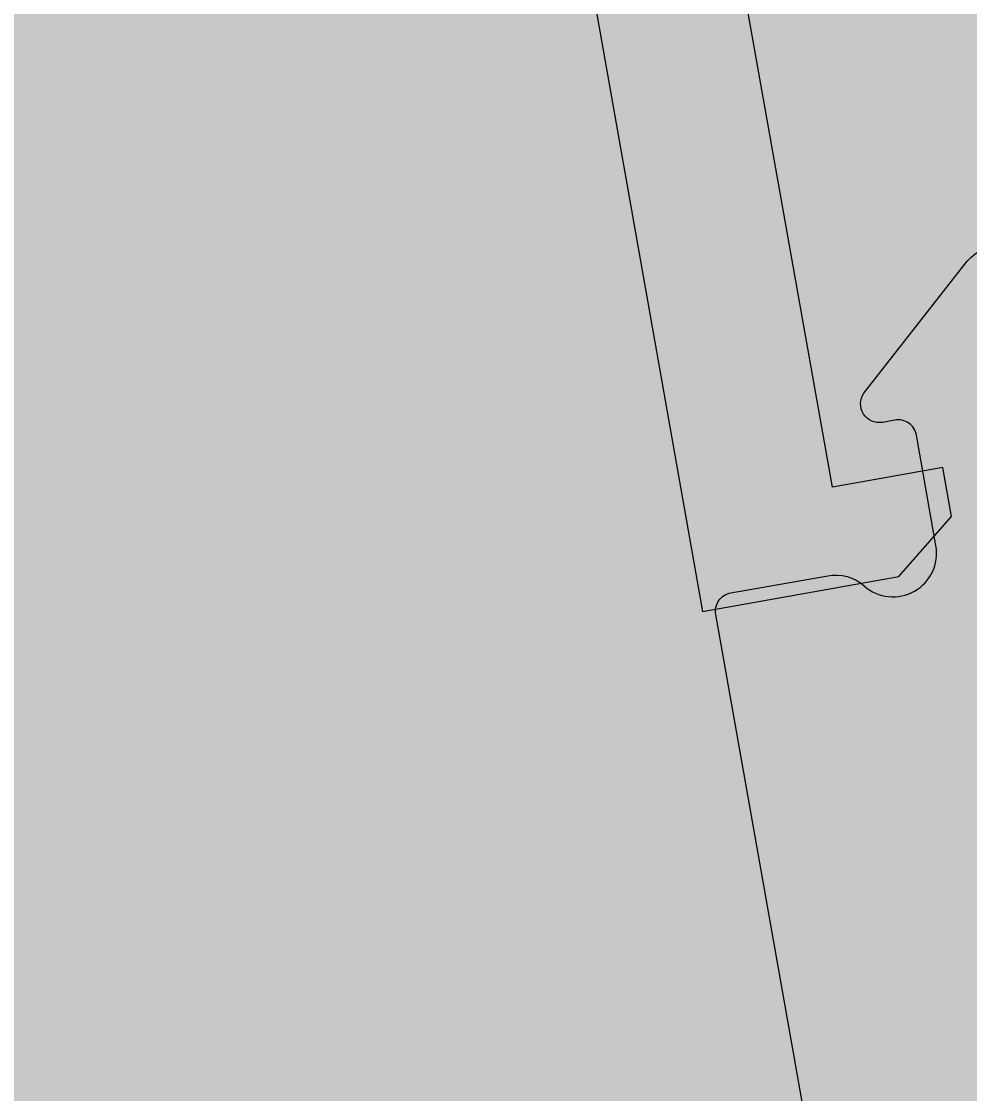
# Model space of a CAD drawing. Header units: millimetres. Extents: x 0 to 9483559, y -180456 to 305735.
# Drawn here: x 457291.37 to 457300.64, y 27047.49 to 27057.98 of the extents above; entities that cross this region are included whole.
import ezdxf
from ezdxf.enums import TextEntityAlignment as Align

# ---------------------------------------------------------------- set-up
doc = ezdxf.new("R2018")
doc.units = ezdxf.units.MM
for name, color, linetype, lineweight in [('АР_Маркер экспликации', 239, 'Continuous', 13), ('АР_Номер помещения', 250, 'Continuous', 9), ('АР_Размеры', 175, 'Continuous', 9), ('АР_Сущ Несущая стена', 250, 'Continuous', 50)]:
    doc.layers.add(name, color=color, linetype=linetype, lineweight=lineweight)
doc.layers.add('АР_Названия помещений', color=124, linetype='Continuous', lineweight=5, plot=False)
doc.layers.add('АР_Помещения_площадь', color=19, linetype='Continuous', lineweight=9, plot=False)
doc.styles.add('ISOCPEUR', font='', dxfattribs={"height": 250})
doc.styles.get("Standard").update_dxf_attribs({"font": 'GOST.TTF'})
doc.styles.get('ISOCPEUR').set_extended_font_data('ISOCPEUR', italic=True)

# ---------------------------------------------------------------- blocks, each defined once
blk = doc.blocks.new('*U333')
at = {"color": 7, "style": 'ISOCPEUR', "width": 0.7, "flags": 1}
blk.add_attdef('КАТЕГОРИЯ', (-499.166, -2092.186), '', height=250, dxfattribs=at)
at = {"layer": 'АР_Номер помещения', "color": 7, "style": 'ISOCPEUR', "width": 0.7}
blk.add_attdef('НОМЕР_ПОМЕЩЕНИЯ', text='', height=300, dxfattribs=at).set_placement((-13874.5, 6637.552), align=Align.MIDDLE_CENTER)
at = {"layer": 'АР_Помещения_площадь', "color": 7, "lineweight": 30, "width": 0.7, "flags": 104}
blk.add_attdef('ИМЯ_ПОМЕЩЕНИЯ', text='', height=100, dxfattribs=at).set_placement((157.628, 1217.141), align=Align.MIDDLE_CENTER)
at = {"layer": 'АР_Помещения_площадь', "color": 7, "style": 'ISOCPEUR', "width": 0.7}
blk.add_attdef('ПЛОЩАДЬ_ПОМЕЩЕНИЯ', text='', height=200, dxfattribs=at).set_placement((-12654.582, 407.672), align=Align.MIDDLE_RIGHT)
blk = doc.blocks.new('*U327')
at = {"color": 7, "style": 'ISOCPEUR', "width": 0.7, "flags": 1}
blk.add_attdef('КАТЕГОРИЯ', (-499.166, -2092.186), '', height=250, dxfattribs=at)
at = {"layer": 'АР_Номер помещения', "color": 7, "style": 'ISOCPEUR', "width": 0.7}
blk.add_attdef('НОМЕР_ПОМЕЩЕНИЯ', text='', height=300, dxfattribs=at).set_placement((-17424.901, 1870.773), align=Align.MIDDLE_CENTER)
at = {"layer": 'АР_Помещения_площадь', "color": 7, "lineweight": 30, "width": 0.7, "flags": 104}
blk.add_attdef('ИМЯ_ПОМЕЩЕНИЯ', text='', height=100, dxfattribs=at).set_placement((157.628, 1217.141), align=Align.MIDDLE_CENTER)
at = {"layer": 'АР_Помещения_площадь', "color": 7, "style": 'ISOCPEUR', "width": 0.7}
blk.add_attdef('ПЛОЩАДЬ_ПОМЕЩЕНИЯ', text='', height=200, dxfattribs=at).set_placement((-12452.811, 399.356), align=Align.MIDDLE_RIGHT)

msp = doc.modelspace()

# ---------------------------------------------------------------- linework, layer by layer
at = {"layer": 'АР_Размеры', "color": 5, "lineweight": 9, "ltscale": 100, "transparency": 33554687}
msp.add_lwpolyline([(457296.988, 27058.092), (457298.03, 27052.21), (457299.951, 27052.55), (457300.466, 27053.137), (457300.381, 27053.617), (457299.301, 27053.426), (457298.428, 27058.348)], dxfattribs=at)
msp.add_lwpolyline([(457296.988, 27058.092), (457298.03, 27052.21), (457299.951, 27052.55), (457300.466, 27053.137), (457300.381, 27053.617), (457299.301, 27053.426), (457298.428, 27058.348)], dxfattribs=at)
msp.add_lwpolyline([(457296.988, 27058.092), (457298.03, 27052.21), (457299.951, 27052.55), (457300.466, 27053.137), (457300.381, 27053.617), (457299.301, 27053.426), (457298.428, 27058.348)], dxfattribs=at)
msp.add_lwpolyline([(457296.988, 27058.092), (457298.03, 27052.21), (457299.951, 27052.55), (457300.466, 27053.137), (457300.381, 27053.617), (457299.301, 27053.426), (457298.428, 27058.348)], dxfattribs=at)
msp.add_lwpolyline([(457296.988, 27058.092), (457298.03, 27052.21), (457299.951, 27052.55), (457300.466, 27053.137), (457300.381, 27053.617), (457299.301, 27053.426), (457298.428, 27058.348)], dxfattribs=at)
msp.add_lwpolyline([(457296.988, 27058.092), (457298.03, 27052.21), (457299.951, 27052.55), (457300.466, 27053.137), (457300.381, 27053.617), (457299.301, 27053.426), (457298.428, 27058.348)], dxfattribs=at)
msp.add_lwpolyline([(457296.988, 27058.092), (457298.03, 27052.21), (457299.951, 27052.55), (457300.466, 27053.137), (457300.381, 27053.617), (457299.301, 27053.426), (457298.428, 27058.348)], dxfattribs=at)
msp.add_lwpolyline([(457296.988, 27058.092), (457298.03, 27052.21), (457299.951, 27052.55), (457300.466, 27053.137), (457300.381, 27053.617), (457299.301, 27053.426), (457298.428, 27058.348)], dxfattribs=at)
msp.add_lwpolyline([(457296.988, 27058.092), (457298.03, 27052.21), (457299.951, 27052.55), (457300.466, 27053.137), (457300.381, 27053.617), (457299.301, 27053.426), (457298.428, 27058.348)], dxfattribs=at)
msp.add_lwpolyline([(457296.988, 27058.092), (457298.03, 27052.21), (457299.951, 27052.55), (457300.466, 27053.137), (457300.381, 27053.617), (457299.301, 27053.426), (457298.428, 27058.348)], dxfattribs=at)
msp.add_lwpolyline([(457296.988, 27058.092), (457298.03, 27052.21), (457299.951, 27052.55), (457300.466, 27053.137), (457300.381, 27053.617), (457299.301, 27053.426), (457298.428, 27058.348)], dxfattribs=at)
msp.add_lwpolyline([(457296.988, 27058.092), (457298.03, 27052.21), (457299.951, 27052.55), (457300.466, 27053.137), (457300.381, 27053.617), (457299.301, 27053.426), (457298.428, 27058.348)], dxfattribs=at)
msp.add_lwpolyline([(457296.988, 27058.092), (457298.03, 27052.21), (457299.951, 27052.55), (457300.466, 27053.137), (457300.381, 27053.617), (457299.301, 27053.426), (457298.428, 27058.348)], dxfattribs=at)
msp.add_lwpolyline([(457296.988, 27058.092), (457298.03, 27052.21), (457299.951, 27052.55), (457300.466, 27053.137), (457300.381, 27053.617), (457299.301, 27053.426), (457298.428, 27058.348)], dxfattribs=at)
msp.add_lwpolyline([(457296.988, 27058.092), (457298.03, 27052.21), (457299.951, 27052.55), (457300.466, 27053.137), (457300.381, 27053.617), (457299.301, 27053.426), (457298.428, 27058.348)], dxfattribs=at)
msp.add_lwpolyline([(457296.988, 27058.092), (457298.03, 27052.21), (457299.951, 27052.55), (457300.466, 27053.137), (457300.381, 27053.617), (457299.301, 27053.426), (457298.428, 27058.348)], dxfattribs=at)
msp.add_lwpolyline([(457296.988, 27058.092), (457298.03, 27052.21), (457299.951, 27052.55), (457300.466, 27053.137), (457300.381, 27053.617), (457299.301, 27053.426), (457298.428, 27058.348)], dxfattribs=at)
msp.add_lwpolyline([(457296.988, 27058.092), (457298.03, 27052.21), (457299.951, 27052.55), (457300.466, 27053.137), (457300.381, 27053.617), (457299.301, 27053.426), (457298.428, 27058.348)], dxfattribs=at)
msp.add_lwpolyline([(457296.988, 27058.092), (457298.03, 27052.21), (457299.951, 27052.55), (457300.466, 27053.137), (457300.381, 27053.617), (457299.301, 27053.426), (457298.428, 27058.348)], dxfattribs=at)
msp.add_lwpolyline([(457296.988, 27058.092), (457298.03, 27052.21), (457299.951, 27052.55), (457300.466, 27053.137), (457300.381, 27053.617), (457299.301, 27053.426), (457298.428, 27058.348)], dxfattribs=at)
msp.add_lwpolyline([(457296.988, 27058.092), (457298.03, 27052.21), (457299.951, 27052.55), (457300.466, 27053.137), (457300.381, 27053.617), (457299.301, 27053.426), (457298.428, 27058.348)], dxfattribs=at)
msp.add_lwpolyline([(457296.988, 27058.092), (457298.03, 27052.21), (457299.951, 27052.55), (457300.466, 27053.137), (457300.381, 27053.617), (457299.301, 27053.426), (457298.428, 27058.348)], dxfattribs=at)
msp.add_lwpolyline([(457296.988, 27058.092), (457298.03, 27052.21), (457299.951, 27052.55), (457300.466, 27053.137), (457300.381, 27053.617), (457299.301, 27053.426), (457298.428, 27058.348)], dxfattribs=at)
msp.add_lwpolyline([(457296.988, 27058.092), (457298.03, 27052.21), (457299.951, 27052.55), (457300.466, 27053.137), (457300.381, 27053.617), (457299.301, 27053.426), (457298.428, 27058.348)], dxfattribs=at)
msp.add_lwpolyline([(457296.988, 27058.092), (457298.03, 27052.21), (457299.951, 27052.55), (457300.466, 27053.137), (457300.381, 27053.617), (457299.301, 27053.426), (457298.428, 27058.348)], dxfattribs=at)
msp.add_lwpolyline([(457296.988, 27058.092), (457298.03, 27052.21), (457299.951, 27052.55), (457300.466, 27053.137), (457300.381, 27053.617), (457299.301, 27053.426), (457298.428, 27058.348)], dxfattribs=at)
msp.add_lwpolyline([(457296.988, 27058.092), (457298.03, 27052.21), (457299.951, 27052.55), (457300.466, 27053.137), (457300.381, 27053.617), (457299.301, 27053.426), (457298.428, 27058.348)], dxfattribs=at)
msp.add_lwpolyline([(457296.988, 27058.092), (457298.03, 27052.21), (457299.951, 27052.55), (457300.466, 27053.137), (457300.381, 27053.617), (457299.301, 27053.426), (457298.428, 27058.348)], dxfattribs=at)
msp.add_lwpolyline([(457296.988, 27058.092), (457298.03, 27052.21), (457299.951, 27052.55), (457300.466, 27053.137), (457300.381, 27053.617), (457299.301, 27053.426), (457298.428, 27058.348)], dxfattribs=at)
msp.add_lwpolyline([(457296.988, 27058.092), (457298.03, 27052.21), (457299.951, 27052.55), (457300.466, 27053.137), (457300.381, 27053.617), (457299.301, 27053.426), (457298.428, 27058.348)], dxfattribs=at)
msp.add_lwpolyline([(457296.988, 27058.092), (457298.03, 27052.21), (457299.951, 27052.55), (457300.466, 27053.137), (457300.381, 27053.617), (457299.301, 27053.426), (457298.428, 27058.348)], dxfattribs=at)
msp.add_lwpolyline([(457296.988, 27058.092), (457298.03, 27052.21), (457299.951, 27052.55), (457300.466, 27053.137), (457300.381, 27053.617), (457299.301, 27053.426), (457298.428, 27058.348)], dxfattribs=at)
msp.add_lwpolyline([(457296.988, 27058.092), (457298.03, 27052.21), (457299.951, 27052.55), (457300.466, 27053.137), (457300.381, 27053.617), (457299.301, 27053.426), (457298.428, 27058.348)], dxfattribs=at)
msp.add_lwpolyline([(457296.988, 27058.092), (457298.03, 27052.21), (457299.951, 27052.55), (457300.466, 27053.137), (457300.381, 27053.617), (457299.301, 27053.426), (457298.428, 27058.348)], dxfattribs=at)
msp.add_lwpolyline([(457296.988, 27058.092), (457298.03, 27052.21), (457299.951, 27052.55), (457300.466, 27053.137), (457300.381, 27053.617), (457299.301, 27053.426), (457298.428, 27058.348)], dxfattribs=at)
msp.add_lwpolyline([(457296.988, 27058.092), (457298.03, 27052.21), (457299.951, 27052.55), (457300.466, 27053.137), (457300.381, 27053.617), (457299.301, 27053.426), (457298.428, 27058.348)], dxfattribs=at)
msp.add_lwpolyline([(457296.988, 27058.092), (457298.03, 27052.21), (457299.951, 27052.55), (457300.466, 27053.137), (457300.381, 27053.617), (457299.301, 27053.426), (457298.428, 27058.348)], dxfattribs=at)
msp.add_lwpolyline([(457296.988, 27058.092), (457298.03, 27052.21), (457299.951, 27052.55), (457300.466, 27053.137), (457300.381, 27053.617), (457299.301, 27053.426), (457298.428, 27058.348)], dxfattribs=at)
msp.add_lwpolyline([(457296.988, 27058.092), (457298.03, 27052.21), (457299.951, 27052.55), (457300.466, 27053.137), (457300.381, 27053.617), (457299.301, 27053.426), (457298.428, 27058.348)], dxfattribs=at)
msp.add_lwpolyline([(457296.988, 27058.092), (457298.03, 27052.21), (457299.951, 27052.55), (457300.466, 27053.137), (457300.381, 27053.617), (457299.301, 27053.426), (457298.428, 27058.348)], dxfattribs=at)
msp.add_lwpolyline([(457296.988, 27058.092), (457298.03, 27052.21), (457299.951, 27052.55), (457300.466, 27053.137), (457300.381, 27053.617), (457299.301, 27053.426), (457298.428, 27058.348)], dxfattribs=at)
msp.add_lwpolyline([(457296.988, 27058.092), (457298.03, 27052.21), (457299.951, 27052.55), (457300.466, 27053.137), (457300.381, 27053.617), (457299.301, 27053.426), (457298.428, 27058.348)], dxfattribs=at)
msp.add_lwpolyline([(457296.988, 27058.092), (457298.03, 27052.21), (457299.951, 27052.55), (457300.466, 27053.137), (457300.381, 27053.617), (457299.301, 27053.426), (457298.428, 27058.348)], dxfattribs=at)
msp.add_lwpolyline([(457296.988, 27058.092), (457298.03, 27052.21), (457299.951, 27052.55), (457300.466, 27053.137), (457300.381, 27053.617), (457299.301, 27053.426), (457298.428, 27058.348)], dxfattribs=at)
msp.add_lwpolyline([(457296.988, 27058.092), (457298.03, 27052.21), (457299.951, 27052.55), (457300.466, 27053.137), (457300.381, 27053.617), (457299.301, 27053.426), (457298.428, 27058.348)], dxfattribs=at)
msp.add_lwpolyline([(457296.988, 27058.092), (457298.03, 27052.21), (457299.951, 27052.55), (457300.466, 27053.137), (457300.381, 27053.617), (457299.301, 27053.426), (457298.428, 27058.348)], dxfattribs=at)
msp.add_lwpolyline([(457296.988, 27058.092), (457298.03, 27052.21), (457299.951, 27052.55), (457300.466, 27053.137), (457300.381, 27053.617), (457299.301, 27053.426), (457298.428, 27058.348)], dxfattribs=at)
msp.add_lwpolyline([(457296.988, 27058.092), (457298.03, 27052.21), (457299.951, 27052.55), (457300.466, 27053.137), (457300.381, 27053.617), (457299.301, 27053.426), (457298.428, 27058.348)], dxfattribs=at)
msp.add_lwpolyline([(457296.988, 27058.092), (457298.03, 27052.21), (457299.951, 27052.55), (457300.466, 27053.137), (457300.381, 27053.617), (457299.301, 27053.426), (457298.428, 27058.348)], dxfattribs=at)
msp.add_lwpolyline([(457296.988, 27058.092), (457298.03, 27052.21), (457299.951, 27052.55), (457300.466, 27053.137), (457300.381, 27053.617), (457299.301, 27053.426), (457298.428, 27058.348)], dxfattribs=at)
msp.add_lwpolyline([(457296.988, 27058.092), (457298.03, 27052.21), (457299.951, 27052.55), (457300.466, 27053.137), (457300.381, 27053.617), (457299.301, 27053.426), (457298.428, 27058.348)], dxfattribs=at)
msp.add_lwpolyline([(457296.988, 27058.092), (457298.03, 27052.21), (457299.951, 27052.55), (457300.466, 27053.137), (457300.381, 27053.617), (457299.301, 27053.426), (457298.428, 27058.348)], dxfattribs=at)
msp.add_lwpolyline([(457296.988, 27058.092), (457298.03, 27052.21), (457299.951, 27052.55), (457300.466, 27053.137), (457300.381, 27053.617), (457299.301, 27053.426), (457298.428, 27058.348)], dxfattribs=at)
msp.add_lwpolyline([(457296.988, 27058.092), (457298.03, 27052.21), (457299.951, 27052.55), (457300.466, 27053.137), (457300.381, 27053.617), (457299.301, 27053.426), (457298.428, 27058.348)], dxfattribs=at)
msp.add_lwpolyline([(457296.988, 27058.092), (457298.03, 27052.21), (457299.951, 27052.55), (457300.466, 27053.137), (457300.381, 27053.617), (457299.301, 27053.426), (457298.428, 27058.348)], dxfattribs=at)
msp.add_lwpolyline([(457299.73, 27043.319), (457298.16, 27052.179, -0.414214), (457298.308, 27052.391), (457299.256, 27052.559, -0.228752), (457299.613, 27052.459, 0.710164), (457300.315, 27052.853), (457300.124, 27053.934, 0.4144), (457299.912, 27054.082), (457299.792, 27054.06, -0.66825), (457299.61, 27054.345), (457300.619, 27055.638, -0.164348), (457300.98, 27055.828), (457305.062, 27056.552, -0.164348), (457305.466, 27056.497), (457306.858, 27055.63, -0.66825), (457306.785, 27055.3), (457306.665, 27055.278, 0.4144), (457306.517, 27055.066), (457306.708, 27053.986, 0.710164), (457307.503, 27053.857, -0.228752), (457307.804, 27054.074), (457308.885, 27054.266, -0.4144), (457309.097, 27054.118), (457310.352, 27047.035, -0.430028)], format="xyb", dxfattribs=at)
msp.add_lwpolyline([(457299.73, 27043.319), (457298.16, 27052.179, -0.414214), (457298.308, 27052.391), (457299.256, 27052.559, -0.228752), (457299.613, 27052.459, 0.710164), (457300.315, 27052.853), (457300.124, 27053.934, 0.4144), (457299.912, 27054.082), (457299.792, 27054.06, -0.66825), (457299.61, 27054.345), (457300.619, 27055.638, -0.164348), (457300.98, 27055.828), (457305.062, 27056.552, -0.164348), (457305.466, 27056.497), (457306.858, 27055.63, -0.66825), (457306.785, 27055.3), (457306.665, 27055.278, 0.4144), (457306.517, 27055.066), (457306.708, 27053.986, 0.710164), (457307.503, 27053.857, -0.228752), (457307.804, 27054.074), (457308.885, 27054.266, -0.4144), (457309.097, 27054.118), (457310.352, 27047.035, -0.430028)], format="xyb", dxfattribs=at)
msp.add_lwpolyline([(457299.73, 27043.319), (457298.16, 27052.179, -0.414214), (457298.308, 27052.391), (457299.256, 27052.559, -0.228752), (457299.613, 27052.459, 0.710164), (457300.315, 27052.853), (457300.124, 27053.934, 0.4144), (457299.912, 27054.082), (457299.792, 27054.06, -0.66825), (457299.61, 27054.345), (457300.619, 27055.638, -0.164348), (457300.98, 27055.828), (457305.062, 27056.552, -0.164348), (457305.466, 27056.497), (457306.858, 27055.63, -0.66825), (457306.785, 27055.3), (457306.665, 27055.278, 0.4144), (457306.517, 27055.066), (457306.708, 27053.986, 0.710164), (457307.503, 27053.857, -0.228752), (457307.804, 27054.074), (457308.885, 27054.266, -0.4144), (457309.097, 27054.118), (457310.352, 27047.035, -0.430028)], format="xyb", dxfattribs=at)
msp.add_lwpolyline([(457299.73, 27043.319), (457298.16, 27052.179, -0.414214), (457298.308, 27052.391), (457299.256, 27052.559, -0.228752), (457299.613, 27052.459, 0.710164), (457300.315, 27052.853), (457300.124, 27053.934, 0.4144), (457299.912, 27054.082), (457299.792, 27054.06, -0.66825), (457299.61, 27054.345), (457300.619, 27055.638, -0.164348), (457300.98, 27055.828), (457305.062, 27056.552, -0.164348), (457305.466, 27056.497), (457306.858, 27055.63, -0.66825), (457306.785, 27055.3), (457306.665, 27055.278, 0.4144), (457306.517, 27055.066), (457306.708, 27053.986, 0.710164), (457307.503, 27053.857, -0.228752), (457307.804, 27054.074), (457308.885, 27054.266, -0.4144), (457309.097, 27054.118), (457310.352, 27047.035, -0.430028)], format="xyb", dxfattribs=at)
msp.add_lwpolyline([(457299.73, 27043.319), (457298.16, 27052.179, -0.414214), (457298.308, 27052.391), (457299.256, 27052.559, -0.228752), (457299.613, 27052.459, 0.710164), (457300.315, 27052.853), (457300.124, 27053.934, 0.4144), (457299.912, 27054.082), (457299.792, 27054.06, -0.66825), (457299.61, 27054.345), (457300.619, 27055.638, -0.164348), (457300.98, 27055.828), (457305.062, 27056.552, -0.164348), (457305.466, 27056.497), (457306.858, 27055.63, -0.66825), (457306.785, 27055.3), (457306.665, 27055.278, 0.4144), (457306.517, 27055.066), (457306.708, 27053.986, 0.710164), (457307.503, 27053.857, -0.228752), (457307.804, 27054.074), (457308.885, 27054.266, -0.4144), (457309.097, 27054.118), (457310.352, 27047.035, -0.430028)], format="xyb", dxfattribs=at)
msp.add_lwpolyline([(457299.73, 27043.319), (457298.16, 27052.179, -0.414214), (457298.308, 27052.391), (457299.256, 27052.559, -0.228752), (457299.613, 27052.459, 0.710164), (457300.315, 27052.853), (457300.124, 27053.934, 0.4144), (457299.912, 27054.082), (457299.792, 27054.06, -0.66825), (457299.61, 27054.345), (457300.619, 27055.638, -0.164348), (457300.98, 27055.828), (457305.062, 27056.552, -0.164348), (457305.466, 27056.497), (457306.858, 27055.63, -0.66825), (457306.785, 27055.3), (457306.665, 27055.278, 0.4144), (457306.517, 27055.066), (457306.708, 27053.986, 0.710164), (457307.503, 27053.857, -0.228752), (457307.804, 27054.074), (457308.885, 27054.266, -0.4144), (457309.097, 27054.118), (457310.352, 27047.035, -0.430028)], format="xyb", dxfattribs=at)
msp.add_lwpolyline([(457299.73, 27043.319), (457298.16, 27052.179, -0.414214), (457298.308, 27052.391), (457299.256, 27052.559, -0.228752), (457299.613, 27052.459, 0.710164), (457300.315, 27052.853), (457300.124, 27053.934, 0.4144), (457299.912, 27054.082), (457299.792, 27054.06, -0.66825), (457299.61, 27054.345), (457300.619, 27055.638, -0.164348), (457300.98, 27055.828), (457305.062, 27056.552, -0.164348), (457305.466, 27056.497), (457306.858, 27055.63, -0.66825), (457306.785, 27055.3), (457306.665, 27055.278, 0.4144), (457306.517, 27055.066), (457306.708, 27053.986, 0.710164), (457307.503, 27053.857, -0.228752), (457307.804, 27054.074), (457308.885, 27054.266, -0.4144), (457309.097, 27054.118), (457310.352, 27047.035, -0.430028)], format="xyb", dxfattribs=at)
msp.add_lwpolyline([(457299.73, 27043.319), (457298.16, 27052.179, -0.414214), (457298.308, 27052.391), (457299.256, 27052.559, -0.228752), (457299.613, 27052.459, 0.710164), (457300.315, 27052.853), (457300.124, 27053.934, 0.4144), (457299.912, 27054.082), (457299.792, 27054.06, -0.66825), (457299.61, 27054.345), (457300.619, 27055.638, -0.164348), (457300.98, 27055.828), (457305.062, 27056.552, -0.164348), (457305.466, 27056.497), (457306.858, 27055.63, -0.66825), (457306.785, 27055.3), (457306.665, 27055.278, 0.4144), (457306.517, 27055.066), (457306.708, 27053.986, 0.710164), (457307.503, 27053.857, -0.228752), (457307.804, 27054.074), (457308.885, 27054.266, -0.4144), (457309.097, 27054.118), (457310.352, 27047.035, -0.430028)], format="xyb", dxfattribs=at)
msp.add_lwpolyline([(457299.73, 27043.319), (457298.16, 27052.179, -0.414214), (457298.308, 27052.391), (457299.256, 27052.559, -0.228752), (457299.613, 27052.459, 0.710164), (457300.315, 27052.853), (457300.124, 27053.934, 0.4144), (457299.912, 27054.082), (457299.792, 27054.06, -0.66825), (457299.61, 27054.345), (457300.619, 27055.638, -0.164348), (457300.98, 27055.828), (457305.062, 27056.552, -0.164348), (457305.466, 27056.497), (457306.858, 27055.63, -0.66825), (457306.785, 27055.3), (457306.665, 27055.278, 0.4144), (457306.517, 27055.066), (457306.708, 27053.986, 0.710164), (457307.503, 27053.857, -0.228752), (457307.804, 27054.074), (457308.885, 27054.266, -0.4144), (457309.097, 27054.118), (457310.352, 27047.035, -0.430028)], format="xyb", dxfattribs=at)
msp.add_lwpolyline([(457299.73, 27043.319), (457298.16, 27052.179, -0.414214), (457298.308, 27052.391), (457299.256, 27052.559, -0.228752), (457299.613, 27052.459, 0.710164), (457300.315, 27052.853), (457300.124, 27053.934, 0.4144), (457299.912, 27054.082), (457299.792, 27054.06, -0.66825), (457299.61, 27054.345), (457300.619, 27055.638, -0.164348), (457300.98, 27055.828), (457305.062, 27056.552, -0.164348), (457305.466, 27056.497), (457306.858, 27055.63, -0.66825), (457306.785, 27055.3), (457306.665, 27055.278, 0.4144), (457306.517, 27055.066), (457306.708, 27053.986, 0.710164), (457307.503, 27053.857, -0.228752), (457307.804, 27054.074), (457308.885, 27054.266, -0.4144), (457309.097, 27054.118), (457310.352, 27047.035, -0.430028)], format="xyb", dxfattribs=at)
msp.add_lwpolyline([(457299.73, 27043.319), (457298.16, 27052.179, -0.414214), (457298.308, 27052.391), (457299.256, 27052.559, -0.228752), (457299.613, 27052.459, 0.710164), (457300.315, 27052.853), (457300.124, 27053.934, 0.4144), (457299.912, 27054.082), (457299.792, 27054.06, -0.66825), (457299.61, 27054.345), (457300.619, 27055.638, -0.164348), (457300.98, 27055.828), (457305.062, 27056.552, -0.164348), (457305.466, 27056.497), (457306.858, 27055.63, -0.66825), (457306.785, 27055.3), (457306.665, 27055.278, 0.4144), (457306.517, 27055.066), (457306.708, 27053.986, 0.710164), (457307.503, 27053.857, -0.228752), (457307.804, 27054.074), (457308.885, 27054.266, -0.4144), (457309.097, 27054.118), (457310.352, 27047.035, -0.430028)], format="xyb", dxfattribs=at)
msp.add_lwpolyline([(457299.73, 27043.319), (457298.16, 27052.179, -0.414214), (457298.308, 27052.391), (457299.256, 27052.559, -0.228752), (457299.613, 27052.459, 0.710164), (457300.315, 27052.853), (457300.124, 27053.934, 0.4144), (457299.912, 27054.082), (457299.792, 27054.06, -0.66825), (457299.61, 27054.345), (457300.619, 27055.638, -0.164348), (457300.98, 27055.828), (457305.062, 27056.552, -0.164348), (457305.466, 27056.497), (457306.858, 27055.63, -0.66825), (457306.785, 27055.3), (457306.665, 27055.278, 0.4144), (457306.517, 27055.066), (457306.708, 27053.986, 0.710164), (457307.503, 27053.857, -0.228752), (457307.804, 27054.074), (457308.885, 27054.266, -0.4144), (457309.097, 27054.118), (457310.352, 27047.035, -0.430028)], format="xyb", dxfattribs=at)
msp.add_lwpolyline([(457299.73, 27043.319), (457298.16, 27052.179, -0.414214), (457298.308, 27052.391), (457299.256, 27052.559, -0.228752), (457299.613, 27052.459, 0.710164), (457300.315, 27052.853), (457300.124, 27053.934, 0.4144), (457299.912, 27054.082), (457299.792, 27054.06, -0.66825), (457299.61, 27054.345), (457300.619, 27055.638, -0.164348), (457300.98, 27055.828), (457305.062, 27056.552, -0.164348), (457305.466, 27056.497), (457306.858, 27055.63, -0.66825), (457306.785, 27055.3), (457306.665, 27055.278, 0.4144), (457306.517, 27055.066), (457306.708, 27053.986, 0.710164), (457307.503, 27053.857, -0.228752), (457307.804, 27054.074), (457308.885, 27054.266, -0.4144), (457309.097, 27054.118), (457310.352, 27047.035, -0.430028)], format="xyb", dxfattribs=at)
msp.add_lwpolyline([(457299.73, 27043.319), (457298.16, 27052.179, -0.414214), (457298.308, 27052.391), (457299.256, 27052.559, -0.228752), (457299.613, 27052.459, 0.710164), (457300.315, 27052.853), (457300.124, 27053.934, 0.4144), (457299.912, 27054.082), (457299.792, 27054.06, -0.66825), (457299.61, 27054.345), (457300.619, 27055.638, -0.164348), (457300.98, 27055.828), (457305.062, 27056.552, -0.164348), (457305.466, 27056.497), (457306.858, 27055.63, -0.66825), (457306.785, 27055.3), (457306.665, 27055.278, 0.4144), (457306.517, 27055.066), (457306.708, 27053.986, 0.710164), (457307.503, 27053.857, -0.228752), (457307.804, 27054.074), (457308.885, 27054.266, -0.4144), (457309.097, 27054.118), (457310.352, 27047.035, -0.430028)], format="xyb", dxfattribs=at)
msp.add_lwpolyline([(457299.73, 27043.319), (457298.16, 27052.179, -0.414214), (457298.308, 27052.391), (457299.256, 27052.559, -0.228752), (457299.613, 27052.459, 0.710164), (457300.315, 27052.853), (457300.124, 27053.934, 0.4144), (457299.912, 27054.082), (457299.792, 27054.06, -0.66825), (457299.61, 27054.345), (457300.619, 27055.638, -0.164348), (457300.98, 27055.828), (457305.062, 27056.552, -0.164348), (457305.466, 27056.497), (457306.858, 27055.63, -0.66825), (457306.785, 27055.3), (457306.665, 27055.278, 0.4144), (457306.517, 27055.066), (457306.708, 27053.986, 0.710164), (457307.503, 27053.857, -0.228752), (457307.804, 27054.074), (457308.885, 27054.266, -0.4144), (457309.097, 27054.118), (457310.352, 27047.035, -0.430028)], format="xyb", dxfattribs=at)
msp.add_lwpolyline([(457299.73, 27043.319), (457298.16, 27052.179, -0.414214), (457298.308, 27052.391), (457299.256, 27052.559, -0.228752), (457299.613, 27052.459, 0.710164), (457300.315, 27052.853), (457300.124, 27053.934, 0.4144), (457299.912, 27054.082), (457299.792, 27054.06, -0.66825), (457299.61, 27054.345), (457300.619, 27055.638, -0.164348), (457300.98, 27055.828), (457305.062, 27056.552, -0.164348), (457305.466, 27056.497), (457306.858, 27055.63, -0.66825), (457306.785, 27055.3), (457306.665, 27055.278, 0.4144), (457306.517, 27055.066), (457306.708, 27053.986, 0.710164), (457307.503, 27053.857, -0.228752), (457307.804, 27054.074), (457308.885, 27054.266, -0.4144), (457309.097, 27054.118), (457310.352, 27047.035, -0.430028)], format="xyb", dxfattribs=at)
msp.add_lwpolyline([(457299.73, 27043.319), (457298.16, 27052.179, -0.414214), (457298.308, 27052.391), (457299.256, 27052.559, -0.228752), (457299.613, 27052.459, 0.710164), (457300.315, 27052.853), (457300.124, 27053.934, 0.4144), (457299.912, 27054.082), (457299.792, 27054.06, -0.66825), (457299.61, 27054.345), (457300.619, 27055.638, -0.164348), (457300.98, 27055.828), (457305.062, 27056.552, -0.164348), (457305.466, 27056.497), (457306.858, 27055.63, -0.66825), (457306.785, 27055.3), (457306.665, 27055.278, 0.4144), (457306.517, 27055.066), (457306.708, 27053.986, 0.710164), (457307.503, 27053.857, -0.228752), (457307.804, 27054.074), (457308.885, 27054.266, -0.4144), (457309.097, 27054.118), (457310.352, 27047.035, -0.430028)], format="xyb", dxfattribs=at)
msp.add_lwpolyline([(457299.73, 27043.319), (457298.16, 27052.179, -0.414214), (457298.308, 27052.391), (457299.256, 27052.559, -0.228752), (457299.613, 27052.459, 0.710164), (457300.315, 27052.853), (457300.124, 27053.934, 0.4144), (457299.912, 27054.082), (457299.792, 27054.06, -0.66825), (457299.61, 27054.345), (457300.619, 27055.638, -0.164348), (457300.98, 27055.828), (457305.062, 27056.552, -0.164348), (457305.466, 27056.497), (457306.858, 27055.63, -0.66825), (457306.785, 27055.3), (457306.665, 27055.278, 0.4144), (457306.517, 27055.066), (457306.708, 27053.986, 0.710164), (457307.503, 27053.857, -0.228752), (457307.804, 27054.074), (457308.885, 27054.266, -0.4144), (457309.097, 27054.118), (457310.352, 27047.035, -0.430028)], format="xyb", dxfattribs=at)
msp.add_lwpolyline([(457299.73, 27043.319), (457298.16, 27052.179, -0.414214), (457298.308, 27052.391), (457299.256, 27052.559, -0.228752), (457299.613, 27052.459, 0.710164), (457300.315, 27052.853), (457300.124, 27053.934, 0.4144), (457299.912, 27054.082), (457299.792, 27054.06, -0.66825), (457299.61, 27054.345), (457300.619, 27055.638, -0.164348), (457300.98, 27055.828), (457305.062, 27056.552, -0.164348), (457305.466, 27056.497), (457306.858, 27055.63, -0.66825), (457306.785, 27055.3), (457306.665, 27055.278, 0.4144), (457306.517, 27055.066), (457306.708, 27053.986, 0.710164), (457307.503, 27053.857, -0.228752), (457307.804, 27054.074), (457308.885, 27054.266, -0.4144), (457309.097, 27054.118), (457310.352, 27047.035, -0.430028)], format="xyb", dxfattribs=at)
msp.add_lwpolyline([(457299.73, 27043.319), (457298.16, 27052.179, -0.414214), (457298.308, 27052.391), (457299.256, 27052.559, -0.228752), (457299.613, 27052.459, 0.710164), (457300.315, 27052.853), (457300.124, 27053.934, 0.4144), (457299.912, 27054.082), (457299.792, 27054.06, -0.66825), (457299.61, 27054.345), (457300.619, 27055.638, -0.164348), (457300.98, 27055.828), (457305.062, 27056.552, -0.164348), (457305.466, 27056.497), (457306.858, 27055.63, -0.66825), (457306.785, 27055.3), (457306.665, 27055.278, 0.4144), (457306.517, 27055.066), (457306.708, 27053.986, 0.710164), (457307.503, 27053.857, -0.228752), (457307.804, 27054.074), (457308.885, 27054.266, -0.4144), (457309.097, 27054.118), (457310.352, 27047.035, -0.430028)], format="xyb", dxfattribs=at)
msp.add_lwpolyline([(457299.73, 27043.319), (457298.16, 27052.179, -0.414214), (457298.308, 27052.391), (457299.256, 27052.559, -0.228752), (457299.613, 27052.459, 0.710164), (457300.315, 27052.853), (457300.124, 27053.934, 0.4144), (457299.912, 27054.082), (457299.792, 27054.06, -0.66825), (457299.61, 27054.345), (457300.619, 27055.638, -0.164348), (457300.98, 27055.828), (457305.062, 27056.552, -0.164348), (457305.466, 27056.497), (457306.858, 27055.63, -0.66825), (457306.785, 27055.3), (457306.665, 27055.278, 0.4144), (457306.517, 27055.066), (457306.708, 27053.986, 0.710164), (457307.503, 27053.857, -0.228752), (457307.804, 27054.074), (457308.885, 27054.266, -0.4144), (457309.097, 27054.118), (457310.352, 27047.035, -0.430028)], format="xyb", dxfattribs=at)
msp.add_lwpolyline([(457299.73, 27043.319), (457298.16, 27052.179, -0.414214), (457298.308, 27052.391), (457299.256, 27052.559, -0.228752), (457299.613, 27052.459, 0.710164), (457300.315, 27052.853), (457300.124, 27053.934, 0.4144), (457299.912, 27054.082), (457299.792, 27054.06, -0.66825), (457299.61, 27054.345), (457300.619, 27055.638, -0.164348), (457300.98, 27055.828), (457305.062, 27056.552, -0.164348), (457305.466, 27056.497), (457306.858, 27055.63, -0.66825), (457306.785, 27055.3), (457306.665, 27055.278, 0.4144), (457306.517, 27055.066), (457306.708, 27053.986, 0.710164), (457307.503, 27053.857, -0.228752), (457307.804, 27054.074), (457308.885, 27054.266, -0.4144), (457309.097, 27054.118), (457310.352, 27047.035, -0.430028)], format="xyb", dxfattribs=at)
msp.add_lwpolyline([(457299.73, 27043.319), (457298.16, 27052.179, -0.414214), (457298.308, 27052.391), (457299.256, 27052.559, -0.228752), (457299.613, 27052.459, 0.710164), (457300.315, 27052.853), (457300.124, 27053.934, 0.4144), (457299.912, 27054.082), (457299.792, 27054.06, -0.66825), (457299.61, 27054.345), (457300.619, 27055.638, -0.164348), (457300.98, 27055.828), (457305.062, 27056.552, -0.164348), (457305.466, 27056.497), (457306.858, 27055.63, -0.66825), (457306.785, 27055.3), (457306.665, 27055.278, 0.4144), (457306.517, 27055.066), (457306.708, 27053.986, 0.710164), (457307.503, 27053.857, -0.228752), (457307.804, 27054.074), (457308.885, 27054.266, -0.4144), (457309.097, 27054.118), (457310.352, 27047.035, -0.430028)], format="xyb", dxfattribs=at)
msp.add_lwpolyline([(457299.73, 27043.319), (457298.16, 27052.179, -0.414214), (457298.308, 27052.391), (457299.256, 27052.559, -0.228752), (457299.613, 27052.459, 0.710164), (457300.315, 27052.853), (457300.124, 27053.934, 0.4144), (457299.912, 27054.082), (457299.792, 27054.06, -0.66825), (457299.61, 27054.345), (457300.619, 27055.638, -0.164348), (457300.98, 27055.828), (457305.062, 27056.552, -0.164348), (457305.466, 27056.497), (457306.858, 27055.63, -0.66825), (457306.785, 27055.3), (457306.665, 27055.278, 0.4144), (457306.517, 27055.066), (457306.708, 27053.986, 0.710164), (457307.503, 27053.857, -0.228752), (457307.804, 27054.074), (457308.885, 27054.266, -0.4144), (457309.097, 27054.118), (457310.352, 27047.035, -0.430028)], format="xyb", dxfattribs=at)
msp.add_lwpolyline([(457299.73, 27043.319), (457298.16, 27052.179, -0.414214), (457298.308, 27052.391), (457299.256, 27052.559, -0.228752), (457299.613, 27052.459, 0.710164), (457300.315, 27052.853), (457300.124, 27053.934, 0.4144), (457299.912, 27054.082), (457299.792, 27054.06, -0.66825), (457299.61, 27054.345), (457300.619, 27055.638, -0.164348), (457300.98, 27055.828), (457305.062, 27056.552, -0.164348), (457305.466, 27056.497), (457306.858, 27055.63, -0.66825), (457306.785, 27055.3), (457306.665, 27055.278, 0.4144), (457306.517, 27055.066), (457306.708, 27053.986, 0.710164), (457307.503, 27053.857, -0.228752), (457307.804, 27054.074), (457308.885, 27054.266, -0.4144), (457309.097, 27054.118), (457310.352, 27047.035, -0.430028)], format="xyb", dxfattribs=at)
msp.add_lwpolyline([(457299.73, 27043.319), (457298.16, 27052.179, -0.414214), (457298.308, 27052.391), (457299.256, 27052.559, -0.228752), (457299.613, 27052.459, 0.710164), (457300.315, 27052.853), (457300.124, 27053.934, 0.4144), (457299.912, 27054.082), (457299.792, 27054.06, -0.66825), (457299.61, 27054.345), (457300.619, 27055.638, -0.164348), (457300.98, 27055.828), (457305.062, 27056.552, -0.164348), (457305.466, 27056.497), (457306.858, 27055.63, -0.66825), (457306.785, 27055.3), (457306.665, 27055.278, 0.4144), (457306.517, 27055.066), (457306.708, 27053.986, 0.710164), (457307.503, 27053.857, -0.228752), (457307.804, 27054.074), (457308.885, 27054.266, -0.4144), (457309.097, 27054.118), (457310.352, 27047.035, -0.430028)], format="xyb", dxfattribs=at)
msp.add_lwpolyline([(457299.73, 27043.319), (457298.16, 27052.179, -0.414214), (457298.308, 27052.391), (457299.256, 27052.559, -0.228752), (457299.613, 27052.459, 0.710164), (457300.315, 27052.853), (457300.124, 27053.934, 0.4144), (457299.912, 27054.082), (457299.792, 27054.06, -0.66825), (457299.61, 27054.345), (457300.619, 27055.638, -0.164348), (457300.98, 27055.828), (457305.062, 27056.552, -0.164348), (457305.466, 27056.497), (457306.858, 27055.63, -0.66825), (457306.785, 27055.3), (457306.665, 27055.278, 0.4144), (457306.517, 27055.066), (457306.708, 27053.986, 0.710164), (457307.503, 27053.857, -0.228752), (457307.804, 27054.074), (457308.885, 27054.266, -0.4144), (457309.097, 27054.118), (457310.352, 27047.035, -0.430028)], format="xyb", dxfattribs=at)
msp.add_lwpolyline([(457299.73, 27043.319), (457298.16, 27052.179, -0.414214), (457298.308, 27052.391), (457299.256, 27052.559, -0.228752), (457299.613, 27052.459, 0.710164), (457300.315, 27052.853), (457300.124, 27053.934, 0.4144), (457299.912, 27054.082), (457299.792, 27054.06, -0.66825), (457299.61, 27054.345), (457300.619, 27055.638, -0.164348), (457300.98, 27055.828), (457305.062, 27056.552, -0.164348), (457305.466, 27056.497), (457306.858, 27055.63, -0.66825), (457306.785, 27055.3), (457306.665, 27055.278, 0.4144), (457306.517, 27055.066), (457306.708, 27053.986, 0.710164), (457307.503, 27053.857, -0.228752), (457307.804, 27054.074), (457308.885, 27054.266, -0.4144), (457309.097, 27054.118), (457310.352, 27047.035, -0.430028)], format="xyb", dxfattribs=at)
msp.add_lwpolyline([(457299.73, 27043.319), (457298.16, 27052.179, -0.414214), (457298.308, 27052.391), (457299.256, 27052.559, -0.228752), (457299.613, 27052.459, 0.710164), (457300.315, 27052.853), (457300.124, 27053.934, 0.4144), (457299.912, 27054.082), (457299.792, 27054.06, -0.66825), (457299.61, 27054.345), (457300.619, 27055.638, -0.164348), (457300.98, 27055.828), (457305.062, 27056.552, -0.164348), (457305.466, 27056.497), (457306.858, 27055.63, -0.66825), (457306.785, 27055.3), (457306.665, 27055.278, 0.4144), (457306.517, 27055.066), (457306.708, 27053.986, 0.710164), (457307.503, 27053.857, -0.228752), (457307.804, 27054.074), (457308.885, 27054.266, -0.4144), (457309.097, 27054.118), (457310.352, 27047.035, -0.430028)], format="xyb", dxfattribs=at)
msp.add_lwpolyline([(457299.73, 27043.319), (457298.16, 27052.179, -0.414214), (457298.308, 27052.391), (457299.256, 27052.559, -0.228752), (457299.613, 27052.459, 0.710164), (457300.315, 27052.853), (457300.124, 27053.934, 0.4144), (457299.912, 27054.082), (457299.792, 27054.06, -0.66825), (457299.61, 27054.345), (457300.619, 27055.638, -0.164348), (457300.98, 27055.828), (457305.062, 27056.552, -0.164348), (457305.466, 27056.497), (457306.858, 27055.63, -0.66825), (457306.785, 27055.3), (457306.665, 27055.278, 0.4144), (457306.517, 27055.066), (457306.708, 27053.986, 0.710164), (457307.503, 27053.857, -0.228752), (457307.804, 27054.074), (457308.885, 27054.266, -0.4144), (457309.097, 27054.118), (457310.352, 27047.035, -0.430028)], format="xyb", dxfattribs=at)
msp.add_lwpolyline([(457299.73, 27043.319), (457298.16, 27052.179, -0.414214), (457298.308, 27052.391), (457299.256, 27052.559, -0.228752), (457299.613, 27052.459, 0.710164), (457300.315, 27052.853), (457300.124, 27053.934, 0.4144), (457299.912, 27054.082), (457299.792, 27054.06, -0.66825), (457299.61, 27054.345), (457300.619, 27055.638, -0.164348), (457300.98, 27055.828), (457305.062, 27056.552, -0.164348), (457305.466, 27056.497), (457306.858, 27055.63, -0.66825), (457306.785, 27055.3), (457306.665, 27055.278, 0.4144), (457306.517, 27055.066), (457306.708, 27053.986, 0.710164), (457307.503, 27053.857, -0.228752), (457307.804, 27054.074), (457308.885, 27054.266, -0.4144), (457309.097, 27054.118), (457310.352, 27047.035, -0.430028)], format="xyb", dxfattribs=at)
msp.add_lwpolyline([(457299.73, 27043.319), (457298.16, 27052.179, -0.414214), (457298.308, 27052.391), (457299.256, 27052.559, -0.228752), (457299.613, 27052.459, 0.710164), (457300.315, 27052.853), (457300.124, 27053.934, 0.4144), (457299.912, 27054.082), (457299.792, 27054.06, -0.66825), (457299.61, 27054.345), (457300.619, 27055.638, -0.164348), (457300.98, 27055.828), (457305.062, 27056.552, -0.164348), (457305.466, 27056.497), (457306.858, 27055.63, -0.66825), (457306.785, 27055.3), (457306.665, 27055.278, 0.4144), (457306.517, 27055.066), (457306.708, 27053.986, 0.710164), (457307.503, 27053.857, -0.228752), (457307.804, 27054.074), (457308.885, 27054.266, -0.4144), (457309.097, 27054.118), (457310.352, 27047.035, -0.430028)], format="xyb", dxfattribs=at)
msp.add_lwpolyline([(457299.73, 27043.319), (457298.16, 27052.179, -0.414214), (457298.308, 27052.391), (457299.256, 27052.559, -0.228752), (457299.613, 27052.459, 0.710164), (457300.315, 27052.853), (457300.124, 27053.934, 0.4144), (457299.912, 27054.082), (457299.792, 27054.06, -0.66825), (457299.61, 27054.345), (457300.619, 27055.638, -0.164348), (457300.98, 27055.828), (457305.062, 27056.552, -0.164348), (457305.466, 27056.497), (457306.858, 27055.63, -0.66825), (457306.785, 27055.3), (457306.665, 27055.278, 0.4144), (457306.517, 27055.066), (457306.708, 27053.986, 0.710164), (457307.503, 27053.857, -0.228752), (457307.804, 27054.074), (457308.885, 27054.266, -0.4144), (457309.097, 27054.118), (457310.352, 27047.035, -0.430028)], format="xyb", dxfattribs=at)
msp.add_lwpolyline([(457299.73, 27043.319), (457298.16, 27052.179, -0.414214), (457298.308, 27052.391), (457299.256, 27052.559, -0.228752), (457299.613, 27052.459, 0.710164), (457300.315, 27052.853), (457300.124, 27053.934, 0.4144), (457299.912, 27054.082), (457299.792, 27054.06, -0.66825), (457299.61, 27054.345), (457300.619, 27055.638, -0.164348), (457300.98, 27055.828), (457305.062, 27056.552, -0.164348), (457305.466, 27056.497), (457306.858, 27055.63, -0.66825), (457306.785, 27055.3), (457306.665, 27055.278, 0.4144), (457306.517, 27055.066), (457306.708, 27053.986, 0.710164), (457307.503, 27053.857, -0.228752), (457307.804, 27054.074), (457308.885, 27054.266, -0.4144), (457309.097, 27054.118), (457310.352, 27047.035, -0.430028)], format="xyb", dxfattribs=at)
msp.add_lwpolyline([(457299.73, 27043.319), (457298.16, 27052.179, -0.414214), (457298.308, 27052.391), (457299.256, 27052.559, -0.228752), (457299.613, 27052.459, 0.710164), (457300.315, 27052.853), (457300.124, 27053.934, 0.4144), (457299.912, 27054.082), (457299.792, 27054.06, -0.66825), (457299.61, 27054.345), (457300.619, 27055.638, -0.164348), (457300.98, 27055.828), (457305.062, 27056.552, -0.164348), (457305.466, 27056.497), (457306.858, 27055.63, -0.66825), (457306.785, 27055.3), (457306.665, 27055.278, 0.4144), (457306.517, 27055.066), (457306.708, 27053.986, 0.710164), (457307.503, 27053.857, -0.228752), (457307.804, 27054.074), (457308.885, 27054.266, -0.4144), (457309.097, 27054.118), (457310.352, 27047.035, -0.430028)], format="xyb", dxfattribs=at)
msp.add_lwpolyline([(457299.73, 27043.319), (457298.16, 27052.179, -0.414214), (457298.308, 27052.391), (457299.256, 27052.559, -0.228752), (457299.613, 27052.459, 0.710164), (457300.315, 27052.853), (457300.124, 27053.934, 0.4144), (457299.912, 27054.082), (457299.792, 27054.06, -0.66825), (457299.61, 27054.345), (457300.619, 27055.638, -0.164348), (457300.98, 27055.828), (457305.062, 27056.552, -0.164348), (457305.466, 27056.497), (457306.858, 27055.63, -0.66825), (457306.785, 27055.3), (457306.665, 27055.278, 0.4144), (457306.517, 27055.066), (457306.708, 27053.986, 0.710164), (457307.503, 27053.857, -0.228752), (457307.804, 27054.074), (457308.885, 27054.266, -0.4144), (457309.097, 27054.118), (457310.352, 27047.035, -0.430028)], format="xyb", dxfattribs=at)
msp.add_lwpolyline([(457299.73, 27043.319), (457298.16, 27052.179, -0.414214), (457298.308, 27052.391), (457299.256, 27052.559, -0.228752), (457299.613, 27052.459, 0.710164), (457300.315, 27052.853), (457300.124, 27053.934, 0.4144), (457299.912, 27054.082), (457299.792, 27054.06, -0.66825), (457299.61, 27054.345), (457300.619, 27055.638, -0.164348), (457300.98, 27055.828), (457305.062, 27056.552, -0.164348), (457305.466, 27056.497), (457306.858, 27055.63, -0.66825), (457306.785, 27055.3), (457306.665, 27055.278, 0.4144), (457306.517, 27055.066), (457306.708, 27053.986, 0.710164), (457307.503, 27053.857, -0.228752), (457307.804, 27054.074), (457308.885, 27054.266, -0.4144), (457309.097, 27054.118), (457310.352, 27047.035, -0.430028)], format="xyb", dxfattribs=at)
msp.add_lwpolyline([(457299.73, 27043.319), (457298.16, 27052.179, -0.414214), (457298.308, 27052.391), (457299.256, 27052.559, -0.228752), (457299.613, 27052.459, 0.710164), (457300.315, 27052.853), (457300.124, 27053.934, 0.4144), (457299.912, 27054.082), (457299.792, 27054.06, -0.66825), (457299.61, 27054.345), (457300.619, 27055.638, -0.164348), (457300.98, 27055.828), (457305.062, 27056.552, -0.164348), (457305.466, 27056.497), (457306.858, 27055.63, -0.66825), (457306.785, 27055.3), (457306.665, 27055.278, 0.4144), (457306.517, 27055.066), (457306.708, 27053.986, 0.710164), (457307.503, 27053.857, -0.228752), (457307.804, 27054.074), (457308.885, 27054.266, -0.4144), (457309.097, 27054.118), (457310.352, 27047.035, -0.430028)], format="xyb", dxfattribs=at)
msp.add_lwpolyline([(457299.73, 27043.319), (457298.16, 27052.179, -0.414214), (457298.308, 27052.391), (457299.256, 27052.559, -0.228752), (457299.613, 27052.459, 0.710164), (457300.315, 27052.853), (457300.124, 27053.934, 0.4144), (457299.912, 27054.082), (457299.792, 27054.06, -0.66825), (457299.61, 27054.345), (457300.619, 27055.638, -0.164348), (457300.98, 27055.828), (457305.062, 27056.552, -0.164348), (457305.466, 27056.497), (457306.858, 27055.63, -0.66825), (457306.785, 27055.3), (457306.665, 27055.278, 0.4144), (457306.517, 27055.066), (457306.708, 27053.986, 0.710164), (457307.503, 27053.857, -0.228752), (457307.804, 27054.074), (457308.885, 27054.266, -0.4144), (457309.097, 27054.118), (457310.352, 27047.035, -0.430028)], format="xyb", dxfattribs=at)
msp.add_lwpolyline([(457299.73, 27043.319), (457298.16, 27052.179, -0.414214), (457298.308, 27052.391), (457299.256, 27052.559, -0.228752), (457299.613, 27052.459, 0.710164), (457300.315, 27052.853), (457300.124, 27053.934, 0.4144), (457299.912, 27054.082), (457299.792, 27054.06, -0.66825), (457299.61, 27054.345), (457300.619, 27055.638, -0.164348), (457300.98, 27055.828), (457305.062, 27056.552, -0.164348), (457305.466, 27056.497), (457306.858, 27055.63, -0.66825), (457306.785, 27055.3), (457306.665, 27055.278, 0.4144), (457306.517, 27055.066), (457306.708, 27053.986, 0.710164), (457307.503, 27053.857, -0.228752), (457307.804, 27054.074), (457308.885, 27054.266, -0.4144), (457309.097, 27054.118), (457310.352, 27047.035, -0.430028)], format="xyb", dxfattribs=at)
msp.add_lwpolyline([(457299.73, 27043.319), (457298.16, 27052.179, -0.414214), (457298.308, 27052.391), (457299.256, 27052.559, -0.228752), (457299.613, 27052.459, 0.710164), (457300.315, 27052.853), (457300.124, 27053.934, 0.4144), (457299.912, 27054.082), (457299.792, 27054.06, -0.66825), (457299.61, 27054.345), (457300.619, 27055.638, -0.164348), (457300.98, 27055.828), (457305.062, 27056.552, -0.164348), (457305.466, 27056.497), (457306.858, 27055.63, -0.66825), (457306.785, 27055.3), (457306.665, 27055.278, 0.4144), (457306.517, 27055.066), (457306.708, 27053.986, 0.710164), (457307.503, 27053.857, -0.228752), (457307.804, 27054.074), (457308.885, 27054.266, -0.4144), (457309.097, 27054.118), (457310.352, 27047.035, -0.430028)], format="xyb", dxfattribs=at)
msp.add_lwpolyline([(457299.73, 27043.319), (457298.16, 27052.179, -0.414214), (457298.308, 27052.391), (457299.256, 27052.559, -0.228752), (457299.613, 27052.459, 0.710164), (457300.315, 27052.853), (457300.124, 27053.934, 0.4144), (457299.912, 27054.082), (457299.792, 27054.06, -0.66825), (457299.61, 27054.345), (457300.619, 27055.638, -0.164348), (457300.98, 27055.828), (457305.062, 27056.552, -0.164348), (457305.466, 27056.497), (457306.858, 27055.63, -0.66825), (457306.785, 27055.3), (457306.665, 27055.278, 0.4144), (457306.517, 27055.066), (457306.708, 27053.986, 0.710164), (457307.503, 27053.857, -0.228752), (457307.804, 27054.074), (457308.885, 27054.266, -0.4144), (457309.097, 27054.118), (457310.352, 27047.035, -0.430028)], format="xyb", dxfattribs=at)
msp.add_lwpolyline([(457299.73, 27043.319), (457298.16, 27052.179, -0.414214), (457298.308, 27052.391), (457299.256, 27052.559, -0.228752), (457299.613, 27052.459, 0.710164), (457300.315, 27052.853), (457300.124, 27053.934, 0.4144), (457299.912, 27054.082), (457299.792, 27054.06, -0.66825), (457299.61, 27054.345), (457300.619, 27055.638, -0.164348), (457300.98, 27055.828), (457305.062, 27056.552, -0.164348), (457305.466, 27056.497), (457306.858, 27055.63, -0.66825), (457306.785, 27055.3), (457306.665, 27055.278, 0.4144), (457306.517, 27055.066), (457306.708, 27053.986, 0.710164), (457307.503, 27053.857, -0.228752), (457307.804, 27054.074), (457308.885, 27054.266, -0.4144), (457309.097, 27054.118), (457310.352, 27047.035, -0.430028)], format="xyb", dxfattribs=at)
msp.add_lwpolyline([(457299.73, 27043.319), (457298.16, 27052.179, -0.414214), (457298.308, 27052.391), (457299.256, 27052.559, -0.228752), (457299.613, 27052.459, 0.710164), (457300.315, 27052.853), (457300.124, 27053.934, 0.4144), (457299.912, 27054.082), (457299.792, 27054.06, -0.66825), (457299.61, 27054.345), (457300.619, 27055.638, -0.164348), (457300.98, 27055.828), (457305.062, 27056.552, -0.164348), (457305.466, 27056.497), (457306.858, 27055.63, -0.66825), (457306.785, 27055.3), (457306.665, 27055.278, 0.4144), (457306.517, 27055.066), (457306.708, 27053.986, 0.710164), (457307.503, 27053.857, -0.228752), (457307.804, 27054.074), (457308.885, 27054.266, -0.4144), (457309.097, 27054.118), (457310.352, 27047.035, -0.430028)], format="xyb", dxfattribs=at)
msp.add_lwpolyline([(457299.73, 27043.319), (457298.16, 27052.179, -0.414214), (457298.308, 27052.391), (457299.256, 27052.559, -0.228752), (457299.613, 27052.459, 0.710164), (457300.315, 27052.853), (457300.124, 27053.934, 0.4144), (457299.912, 27054.082), (457299.792, 27054.06, -0.66825), (457299.61, 27054.345), (457300.619, 27055.638, -0.164348), (457300.98, 27055.828), (457305.062, 27056.552, -0.164348), (457305.466, 27056.497), (457306.858, 27055.63, -0.66825), (457306.785, 27055.3), (457306.665, 27055.278, 0.4144), (457306.517, 27055.066), (457306.708, 27053.986, 0.710164), (457307.503, 27053.857, -0.228752), (457307.804, 27054.074), (457308.885, 27054.266, -0.4144), (457309.097, 27054.118), (457310.352, 27047.035, -0.430028)], format="xyb", dxfattribs=at)
msp.add_lwpolyline([(457299.73, 27043.319), (457298.16, 27052.179, -0.414214), (457298.308, 27052.391), (457299.256, 27052.559, -0.228752), (457299.613, 27052.459, 0.710164), (457300.315, 27052.853), (457300.124, 27053.934, 0.4144), (457299.912, 27054.082), (457299.792, 27054.06, -0.66825), (457299.61, 27054.345), (457300.619, 27055.638, -0.164348), (457300.98, 27055.828), (457305.062, 27056.552, -0.164348), (457305.466, 27056.497), (457306.858, 27055.63, -0.66825), (457306.785, 27055.3), (457306.665, 27055.278, 0.4144), (457306.517, 27055.066), (457306.708, 27053.986, 0.710164), (457307.503, 27053.857, -0.228752), (457307.804, 27054.074), (457308.885, 27054.266, -0.4144), (457309.097, 27054.118), (457310.352, 27047.035, -0.430028)], format="xyb", dxfattribs=at)
msp.add_lwpolyline([(457299.73, 27043.319), (457298.16, 27052.179, -0.414214), (457298.308, 27052.391), (457299.256, 27052.559, -0.228752), (457299.613, 27052.459, 0.710164), (457300.315, 27052.853), (457300.124, 27053.934, 0.4144), (457299.912, 27054.082), (457299.792, 27054.06, -0.66825), (457299.61, 27054.345), (457300.619, 27055.638, -0.164348), (457300.98, 27055.828), (457305.062, 27056.552, -0.164348), (457305.466, 27056.497), (457306.858, 27055.63, -0.66825), (457306.785, 27055.3), (457306.665, 27055.278, 0.4144), (457306.517, 27055.066), (457306.708, 27053.986, 0.710164), (457307.503, 27053.857, -0.228752), (457307.804, 27054.074), (457308.885, 27054.266, -0.4144), (457309.097, 27054.118), (457310.352, 27047.035, -0.430028)], format="xyb", dxfattribs=at)
msp.add_lwpolyline([(457299.73, 27043.319), (457298.16, 27052.179, -0.414214), (457298.308, 27052.391), (457299.256, 27052.559, -0.228752), (457299.613, 27052.459, 0.710164), (457300.315, 27052.853), (457300.124, 27053.934, 0.4144), (457299.912, 27054.082), (457299.792, 27054.06, -0.66825), (457299.61, 27054.345), (457300.619, 27055.638, -0.164348), (457300.98, 27055.828), (457305.062, 27056.552, -0.164348), (457305.466, 27056.497), (457306.858, 27055.63, -0.66825), (457306.785, 27055.3), (457306.665, 27055.278, 0.4144), (457306.517, 27055.066), (457306.708, 27053.986, 0.710164), (457307.503, 27053.857, -0.228752), (457307.804, 27054.074), (457308.885, 27054.266, -0.4144), (457309.097, 27054.118), (457310.352, 27047.035, -0.430028)], format="xyb", dxfattribs=at)
msp.add_lwpolyline([(457299.73, 27043.319), (457298.16, 27052.179, -0.414214), (457298.308, 27052.391), (457299.256, 27052.559, -0.228752), (457299.613, 27052.459, 0.710164), (457300.315, 27052.853), (457300.124, 27053.934, 0.4144), (457299.912, 27054.082), (457299.792, 27054.06, -0.66825), (457299.61, 27054.345), (457300.619, 27055.638, -0.164348), (457300.98, 27055.828), (457305.062, 27056.552, -0.164348), (457305.466, 27056.497), (457306.858, 27055.63, -0.66825), (457306.785, 27055.3), (457306.665, 27055.278, 0.4144), (457306.517, 27055.066), (457306.708, 27053.986, 0.710164), (457307.503, 27053.857, -0.228752), (457307.804, 27054.074), (457308.885, 27054.266, -0.4144), (457309.097, 27054.118), (457310.352, 27047.035, -0.430028)], format="xyb", dxfattribs=at)
msp.add_lwpolyline([(457299.73, 27043.319), (457298.16, 27052.179, -0.414214), (457298.308, 27052.391), (457299.256, 27052.559, -0.228752), (457299.613, 27052.459, 0.710164), (457300.315, 27052.853), (457300.124, 27053.934, 0.4144), (457299.912, 27054.082), (457299.792, 27054.06, -0.66825), (457299.61, 27054.345), (457300.619, 27055.638, -0.164348), (457300.98, 27055.828), (457305.062, 27056.552, -0.164348), (457305.466, 27056.497), (457306.858, 27055.63, -0.66825), (457306.785, 27055.3), (457306.665, 27055.278, 0.4144), (457306.517, 27055.066), (457306.708, 27053.986, 0.710164), (457307.503, 27053.857, -0.228752), (457307.804, 27054.074), (457308.885, 27054.266, -0.4144), (457309.097, 27054.118), (457310.352, 27047.035, -0.430028)], format="xyb", dxfattribs=at)
msp.add_lwpolyline([(457299.73, 27043.319), (457298.16, 27052.179, -0.414214), (457298.308, 27052.391), (457299.256, 27052.559, -0.228752), (457299.613, 27052.459, 0.710164), (457300.315, 27052.853), (457300.124, 27053.934, 0.4144), (457299.912, 27054.082), (457299.792, 27054.06, -0.66825), (457299.61, 27054.345), (457300.619, 27055.638, -0.164348), (457300.98, 27055.828), (457305.062, 27056.552, -0.164348), (457305.466, 27056.497), (457306.858, 27055.63, -0.66825), (457306.785, 27055.3), (457306.665, 27055.278, 0.4144), (457306.517, 27055.066), (457306.708, 27053.986, 0.710164), (457307.503, 27053.857, -0.228752), (457307.804, 27054.074), (457308.885, 27054.266, -0.4144), (457309.097, 27054.118), (457310.352, 27047.035, -0.430028)], format="xyb", dxfattribs=at)
msp.add_lwpolyline([(457299.73, 27043.319), (457298.16, 27052.179, -0.414214), (457298.308, 27052.391), (457299.256, 27052.559, -0.228752), (457299.613, 27052.459, 0.710164), (457300.315, 27052.853), (457300.124, 27053.934, 0.4144), (457299.912, 27054.082), (457299.792, 27054.06, -0.66825), (457299.61, 27054.345), (457300.619, 27055.638, -0.164348), (457300.98, 27055.828), (457305.062, 27056.552, -0.164348), (457305.466, 27056.497), (457306.858, 27055.63, -0.66825), (457306.785, 27055.3), (457306.665, 27055.278, 0.4144), (457306.517, 27055.066), (457306.708, 27053.986, 0.710164), (457307.503, 27053.857, -0.228752), (457307.804, 27054.074), (457308.885, 27054.266, -0.4144), (457309.097, 27054.118), (457310.352, 27047.035, -0.430028)], format="xyb", dxfattribs=at)
msp.add_lwpolyline([(457299.73, 27043.319), (457298.16, 27052.179, -0.414214), (457298.308, 27052.391), (457299.256, 27052.559, -0.228752), (457299.613, 27052.459, 0.710164), (457300.315, 27052.853), (457300.124, 27053.934, 0.4144), (457299.912, 27054.082), (457299.792, 27054.06, -0.66825), (457299.61, 27054.345), (457300.619, 27055.638, -0.164348), (457300.98, 27055.828), (457305.062, 27056.552, -0.164348), (457305.466, 27056.497), (457306.858, 27055.63, -0.66825), (457306.785, 27055.3), (457306.665, 27055.278, 0.4144), (457306.517, 27055.066), (457306.708, 27053.986, 0.710164), (457307.503, 27053.857, -0.228752), (457307.804, 27054.074), (457308.885, 27054.266, -0.4144), (457309.097, 27054.118), (457310.352, 27047.035, -0.430028)], format="xyb", dxfattribs=at)
msp.add_lwpolyline([(457299.73, 27043.319), (457298.16, 27052.179, -0.414214), (457298.308, 27052.391), (457299.256, 27052.559, -0.228752), (457299.613, 27052.459, 0.710164), (457300.315, 27052.853), (457300.124, 27053.934, 0.4144), (457299.912, 27054.082), (457299.792, 27054.06, -0.66825), (457299.61, 27054.345), (457300.619, 27055.638, -0.164348), (457300.98, 27055.828), (457305.062, 27056.552, -0.164348), (457305.466, 27056.497), (457306.858, 27055.63, -0.66825), (457306.785, 27055.3), (457306.665, 27055.278, 0.4144), (457306.517, 27055.066), (457306.708, 27053.986, 0.710164), (457307.503, 27053.857, -0.228752), (457307.804, 27054.074), (457308.885, 27054.266, -0.4144), (457309.097, 27054.118), (457310.352, 27047.035, -0.430028)], format="xyb", dxfattribs=at)
at = {"layer": 'АР_Сущ Несущая стена', "lineweight": 9, "ltscale": 100}
msp.add_arc((456726.483, 36563.069), 9778.655, 272.592548, 356.6353914, dxfattribs=at)

# ---------------------------------------------------------------- block references
at = {"layer": 'АР_Маркер экспликации', "lineweight": 9}
ref = msp.add_blockref('*U333', (453732.882, 27950.884), dxfattribs=at)
lines = msp.add_mtext('\\W0.8000;Кабинет материальной технологии тип 2', dxfattribs={"layer": 'АР_Названия помещений', "insert": (439898.628, 32758.625), "char_height": 4891.95552, "width": 926.93997, "attachment_point": 1})
ref.add_attrib('ИМЯ_ПОМЕЩЕНИЯ', '', (439898.628, 32758.625), dxfattribs={"flags": 104}).embed_mtext(lines)
ref = msp.add_blockref('*U327', (465688.379, 27526.312), dxfattribs=at)
lines = msp.add_mtext('\\W0.8000;Артистическая', dxfattribs={"layer": 'АР_Названия помещений', "insert": (450770.136, 28095.645), "char_height": 1576.78221, "width": 926.93997, "attachment_point": 1})
ref.add_attrib('ИМЯ_ПОМЕЩЕНИЯ', '', (450770.136, 28095.645), dxfattribs={"flags": 104}).embed_mtext(lines)

doc.saveas('drawing.dxf')
